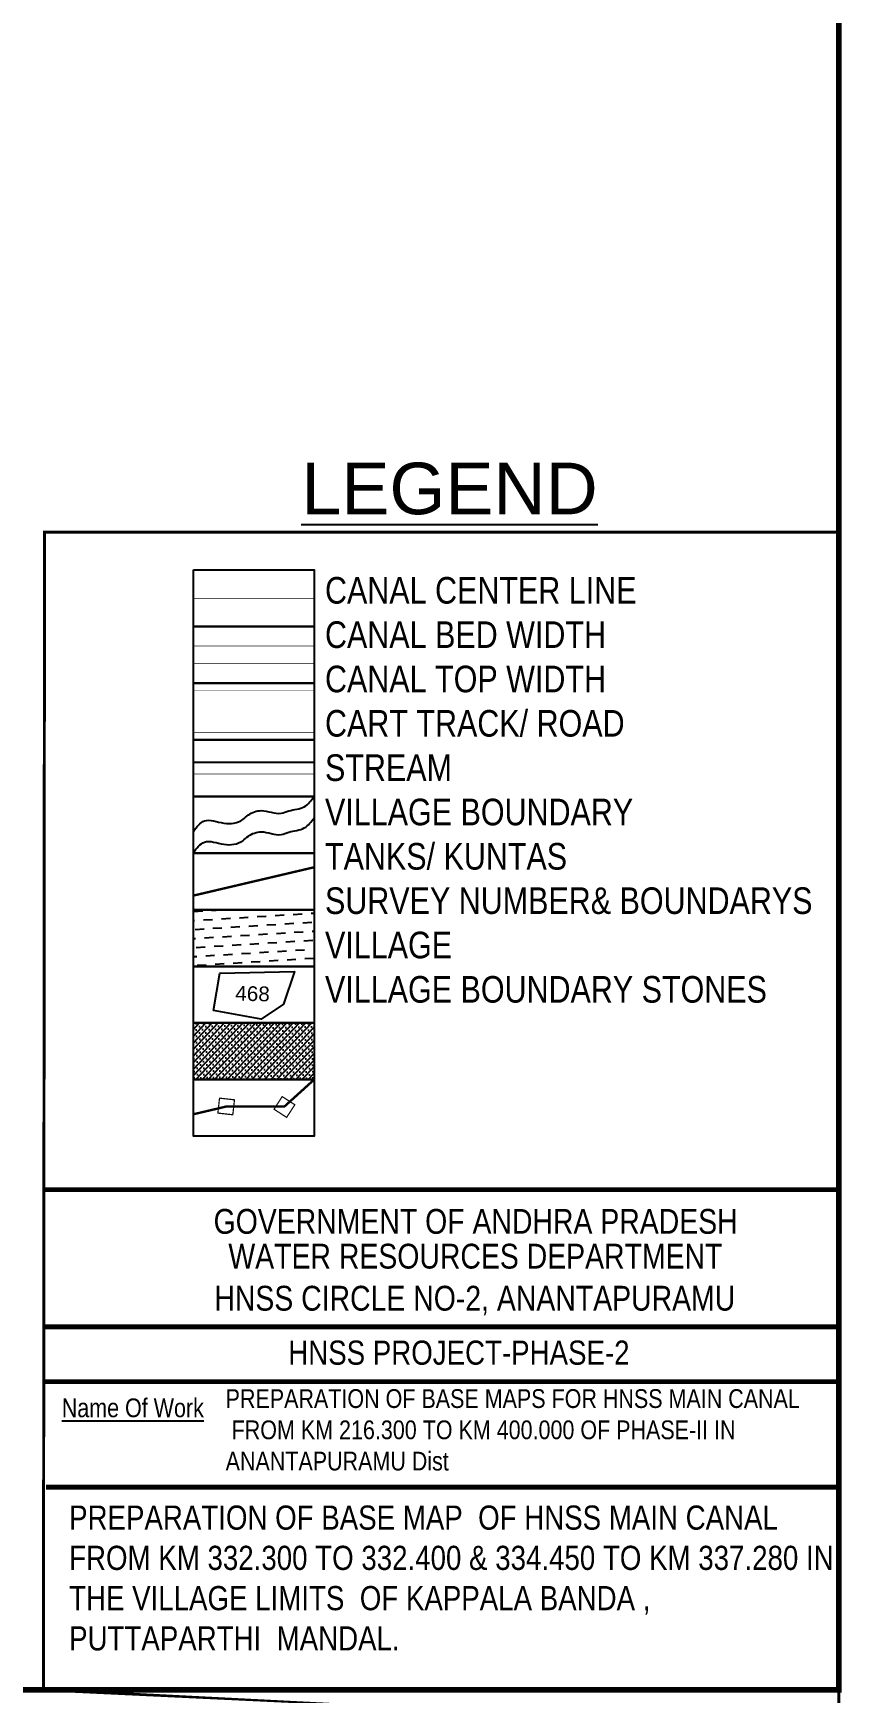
# Model space of a CAD drawing. Header units: feet. Extents: x 795890 to 801423, y 1560112 to 1569674.
# Drawn here: x 799923 to 801292, y 1560509 to 1563312 of the extents above; entities that cross this region are included whole.
import ezdxf
from ezdxf.enums import TextEntityAlignment as Align

# ---------------------------------------------------------------- set-up
doc = ezdxf.new("R2010")
doc.units = ezdxf.units.FT
doc.header["$LTSCALE"] = 15
doc.header["$MEASUREMENT"] = 0
doc.linetypes.add('ACAD_ISO02W100', pattern=[15, 12, -3])
doc.linetypes.add('HIDDEN2', pattern=[0.1875, 0.125, -0.0625])
for name, color, linetype in [('CANAL1', 7, 'Continuous'), ('CSMark', 72, 'Continuous'), ('FRAME 025', 7, 'Continuous'), ('PLOT NO', 7, 'Continuous'), ('ROADS', 6, 'Continuous'), ('TABLE', 7, 'Continuous'), ('tank', 4, 'Continuous'), ('TITLEBLOCK', 7, 'Continuous'), ('VILLAGE', 30, 'Continuous'), ('VILLAGE STONES', 240, 'Continuous')]:
    doc.layers.add(name, color=color, linetype=linetype)
doc.layers.add('VILLAGE BOUNDRY', color=5, linetype='HIDDEN2', lineweight=100)
doc.styles.add('A', font='arial.ttf')
doc.styles.add('ARIALN', font='ARIALN.TTF')
doc.styles.get("Standard").update_dxf_attribs({"font": 'arial.ttf'})
doc.linetypes.add('DOTS', pattern='A,1e-06,-3,["●",Standard,S=3,R=0,X=-1.25,Y=-1.25],-3', length=6.000001)

msp = doc.modelspace()

# ---------------------------------------------------------------- hatches: boundary and pattern name
at = {"layer": 'tank'}
h = msp.add_hatch(dxfattribs=at)
h.set_pattern_fill('DASH', color=256, scale=121.5050865233713, angle=3.540536199359491, style=0)
h.set_pattern_definition([(3.540536199359491, (26910.51545970526, -135300.1200699466), (14.22120840129349, 16.09708578290969), [15.18813581542142, -15.18813581542142])])
h.paths.add_polyline_path([(800193.4381875915, 1561831.685308618), (800397.463446, 1561831.685308618), (800397.463446, 1561736.020372829), (800193.4381875915, 1561736.020372829)])
at = {"layer": 'VILLAGE', "linetype": 'Continuous'}
h = msp.add_hatch(dxfattribs=at)
h.set_pattern_fill('SACNCR', color=256, scale=81.61089573577246, angle=1.530319929093559, style=0)
h.set_pattern_definition([(46.53031992909356, (26910.51545970526, -135300.1200699466), (-5.552641114305069, 5.263678017331533), []), (46.53031992909356, (26915.92361929256, -135299.9755883976), (-5.552641114305069, 5.263678017331533), [0, -7.651021475228668])])
h.paths.add_polyline_path([(800193.4381875915, 1561640.355437039), (800397.463446, 1561640.355437039), (800397.463446, 1561544.69050125), (800193.4381875915, 1561544.69050125)])

# ---------------------------------------------------------------- linework, layer by layer
at = {"layer": 'CANAL1', "color": 1, "linetype": 'HIDDEN2', "ltscale": 100, "const_width": 1}
msp.add_lwpolyline([(800193.4381875915, 1562357.842455461), (800397.463446, 1562357.842455461)], dxfattribs=at)
at = {"layer": 'CANAL1', "color": 5, "ltscale": 100, "const_width": 1}
for points in [[(800397.463446, 1562277.177519671), (800193.4381875915, 1562277.177519671)], [(800397.463446, 1562247.177519671), (800193.4381875915, 1562247.177519671)]]:
    msp.add_lwpolyline(points, dxfattribs=at)
at = {"layer": 'CANAL1', "color": 1, "ltscale": 100, "const_width": 1}
for points in [[(800397.463446, 1562201.512583882), (800193.4381875915, 1562201.512583882)], [(800397.463446, 1562131.512583882), (800193.4381875915, 1562131.512583882)]]:
    msp.add_lwpolyline(points, dxfattribs=at)
at = {"layer": 'CSMark', "color": 5, "const_width": 5}
msp.add_lwpolyline([(799942.0734835487, 1562469.430875049), (801283.6884793617, 1562469.430875049), (801283.6884793643, 1560513.758367691), (799940.2511399578, 1560513.871513483)], close=True, dxfattribs=at)
at = {"layer": 'FRAME 025', "lineweight": -3, "const_width": 8.161089573577247}
for points in [[(799940.4923623097, 1561358.696228035), (801283.9297017162, 1561358.696228035)], [(799940.2511399578, 1561126.974143907), (801283.6884793643, 1561126.974143907)], [(799940.2511399578, 1561034.299024365), (801283.6884793643, 1561034.299024365)], [(799944.5865949715, 1560856.17044718), (801288.0239343779, 1560856.17044718)]]:
    msp.add_lwpolyline(points, dxfattribs=at)
at = {"layer": 'PLOT NO'}
for points in [[(800193.4381875915, 1562405.674923355), (800397.463446, 1562405.674923355), (800397.463446, 1562310.009987566), (800193.4381875915, 1562310.009987566)], [(800193.4381875915, 1562310.009987566), (800397.463446, 1562310.009987566), (800397.463446, 1562214.345051776), (800193.4381875915, 1562214.345051776)], [(800193.4381875915, 1562214.345051776), (800397.463446, 1562214.345051776), (800397.463446, 1562118.680115987), (800193.4381875915, 1562118.680115987)], [(800193.4381875915, 1562118.680115987), (800397.463446, 1562118.680115987), (800397.463446, 1562023.015180198), (800193.4381875915, 1562023.015180198)], [(800193.4381875915, 1562023.015180198), (800397.463446, 1562023.015180198), (800397.463446, 1561927.350244408), (800193.4381875915, 1561927.350244408)], [(800193.4381875915, 1561927.350244408), (800397.463446, 1561927.350244408), (800397.463446, 1561831.685308618), (800193.4381875915, 1561831.685308618)], [(800193.4381875915, 1561831.685308618), (800397.463446, 1561831.685308618), (800397.463446, 1561736.020372829), (800193.4381875915, 1561736.020372829)], [(800193.4381875915, 1561736.020372829), (800397.463446, 1561736.020372829), (800397.463446, 1561640.355437039), (800193.4381875915, 1561640.355437039)], [(800193.4381875915, 1561640.355437039), (800397.463446, 1561640.355437039), (800397.463446, 1561544.69050125), (800193.4381875915, 1561544.69050125)], [(800193.4381875915, 1561544.69050125), (800397.463446, 1561544.69050125), (800397.463446, 1561449.02556546), (800193.4381875915, 1561449.02556546)]]:
    msp.add_lwpolyline(points, close=True, dxfattribs=at)
at = {"layer": 'PLOT NO', "color": 6, "linetype": 'DOTS', "ltscale": 0.5}
msp.add_lwpolyline([(800193.4381875915, 1562080.847648092), (800397.463446, 1562080.847648092)], dxfattribs=at)
at = {"layer": 'PLOT NO'}
msp.add_lwpolyline([(800227.6074252189, 1561661.691271406), (800238.0653224787, 1561724.750613729), (800364.0308873107, 1561727.547640051), (800345.8356790139, 1561672.303284308), (800307.806278251, 1561646.99449385), (800227.6074252189, 1561661.691271406)], dxfattribs=at)
at = {"layer": 'PLOT NO', "color": 4}
for points in [[(800193.4381875915, 1561963.811418955), (800212.1621548892, 1561981.839816737), (800244.9413695894, 1561978.03085174), (800276.9585058619, 1561984.124926423), (800286.3602852253, 1561991.74263199), (800307.9595375657, 1561999.106286864), (800324.9844446126, 1561996.31307579), (800341.7553255176, 1561994.535618638), (800354.4603820965, 1561998.598409902), (800380.8875371898, 1562005.708014082), (800397.4634460001, 1562023.015180198)], [(800193.4381875915, 1561927.986268848), (800212.1621548892, 1561946.01466663), (800244.9413695894, 1561942.205701633), (800276.9585058619, 1561948.299776317), (800286.3602852253, 1561955.917481884), (800307.9595375657, 1561963.281136757), (800324.9844446126, 1561960.487925683), (800341.7553255176, 1561958.710468532), (800354.4603820965, 1561962.773259796), (800380.8875371898, 1561969.882863975), (800397.4634460001, 1561987.190030091)]]:
    msp.add_spline(points, degree=3, dxfattribs=at)
at = {"layer": 'ROADS', "linetype": 'HIDDEN2', "lineweight": -2, "ltscale": 13, "const_width": 1}
msp.add_lwpolyline([(800193.4381875915, 1562060.847648092), (800397.463446, 1562060.847648092)], dxfattribs=at)
at = {"layer": 'VILLAGE BOUNDRY', "linetype": 'ACAD_ISO02W100', "ltscale": 2, "const_width": 4}
for points in [[(800193.4381875915, 1561855.538020541), (800397.463446, 1561903.427474041)], [(800193.4381875915, 1561486.135294922), (800249.8512918527, 1561499.411687941), (800347.4526350856, 1561499.411687941), (800397.463446, 1561544.69050125)]]:
    msp.add_lwpolyline(points, dxfattribs=at)
at = {"layer": 'VILLAGE STONES', "color": 5, "lineweight": -3, "const_width": 10}
msp.add_lwpolyline([(795894.8742706022, 1569668.847129914), (801283.6884794079, 1569668.847129914), (801283.6884794079, 1560513.758367691), (795894.8742706022, 1560513.758367691)], close=True, dxfattribs=at)
at = {"layer": 'VILLAGE STONES', "const_width": 2.031935306974033}
for points in [[(800237.640557961, 1561513.37124851), (800262.8854324085, 1561510.57567438), (800260.0898582787, 1561485.330799932), (800234.8449838314, 1561488.126374062)], [(800329.7249584076, 1561494.671889038), (800343.5191240531, 1561515.998865259), (800364.8461002741, 1561502.204699613), (800351.0519346284, 1561480.877723393)]]:
    msp.add_lwpolyline(points, close=True, dxfattribs=at)

# ---------------------------------------------------------------- texts
at = {"layer": 'PLOT NO'}
msp.add_text('468', height=25, rotation=358.6877058951246, dxfattribs=at).set_placement((800293.4556032307, 1561689.935168457), align=Align.MIDDLE_CENTER)
at = {"layer": 'TABLE', "extrusion": (0.000201441454039347, 0.004806825185374129, 0.9999884268595202), "style": 'A'}
msp.add_text('%%ULEGEND', height=87.15443580657487, rotation=359.9999445037521, dxfattribs=at).set_placement((800626.0629655366, 1562524.578398813, 7670.101401517737), align=Align.MIDDLE)
at = {"layer": 'TITLEBLOCK', "extrusion": (0.000201441454039347, 0.004806825185374129, 0.9999884268595202), "style": 'ARIALN'}
for s, height, rotation, p in [('GOVERNMENT OF ANDHRA PRADESH ', 41.9008035078725, 359.9999445022776, (800227.6263331607, 1561265.458324126, 7659.604449986258)), ('HNSS PROJECT-PHASE-2', 40.80544786788623, 359.9999445037521, (800353.753924028, 1561044.244384839, 7660.250072823482))]:
    msp.add_text(s, height=height, rotation=rotation, dxfattribs=at).set_placement(p)
at = {"layer": 'TITLEBLOCK', "extrusion": (0.000201441454039347, 0.00480682518537413, 0.9999884268595203), "style": 'ARIALN'}
for s, p in [('WATER RESOURCES DEPARTMENT  ', (800252.6049226664, 1561206.70063132, 7658.836662573171)), ('HNSS CIRCLE NO-2, ANANTAPURAMU', (800228.8984724022, 1561135.633711244, 7658.490276793078))]:
    msp.add_text(s, height=41.9008035078725, rotation=359.9999445022776, dxfattribs=at).set_placement(p)
at = {"layer": 'TITLEBLOCK', "extrusion": (0.000201441454039347, 0.004806825185374129, 0.9999884268595203), "style": 'ARIALN'}
msp.add_text('%%UName Of Work', height=31.6842403007268, rotation=359.9999445018158, dxfattribs=at).set_placement((799971.1581719969, 1560955.564715358, 7660.80436917437))
at = {"layer": 'TITLEBLOCK', "extrusion": (0.000201441454039347, 0.004806825185374129, 0.9999884268595202), "attachment_point": 1, "text_direction": (0.9999999797106701, -9.68581058427952e-07, -0.0002014391254357059), "style": 'ARIALN'}
for s, insert, char_height, width in [('CANAL CENTER LINE \\PCANAL BED WIDTH {\\H1.5288x; }\\PCANAL TOP WIDTH {\\H1.3525x; }\\PCART TRACK/ ROAD{\\H1.4113x; }\\PSTREAM {\\H1.3917x; }\\PVILLAGE BOUNDARY{\\H1.3982x; }\\PTANKS/ KUNTAS{\\H1.3961x; }\\PSURVEY NUMBER& BOUNDARYS{\\H1.3968x; }\\PVILLAGE{\\H1.3966x; }\\PVILLAGE BOUNDARY STONES{\\H1.3966x; }', (800415.8340150504, 1562393.776317165), 44.9339339244059, 942.0809728227935), ('PREPARATION OF BASE MAP  OF HNSS MAIN CANAL   FROM KM {\\C1;332.300 TO 332.400} & {\\C1;334.450} TO KM {\\C1;337.280\\C0; IN THE VILLAGE LIMITS  OF\\C1; KAPPALA BANDA , \\C0;PUTTAPARTHI  MANDAL.}', (799983.5999209424, 1560825.164827422, -4.731504030798533), 40.80544786788623, 1306.132887290575)]:
    msp.add_mtext(s, dxfattribs=dict(at, insert=insert, char_height=char_height, width=width))
at = {"layer": 'TITLEBLOCK', "extrusion": (0.000201441454039347, 0.004806825185374129, 0.9999884268595203), "insert": (800247.9673500541, 1561021.677761737, -3.673874899769453), "char_height": 31.6842403007268, "width": 1022.727941766023, "attachment_point": 1, "text_direction": (0.9999999797106702, -9.685810584279522e-07, -0.0002014391254357059), "style": 'ARIALN'}
msp.add_mtext('PREPARATION OF BASE MAPS FOR HNSS MAIN CANAL\\P FROM KM 216.300 TO KM 400.000 OF PHASE-II IN ANANTAPURAMU Dist', dxfattribs=at)

doc.saveas('drawing.dxf')
